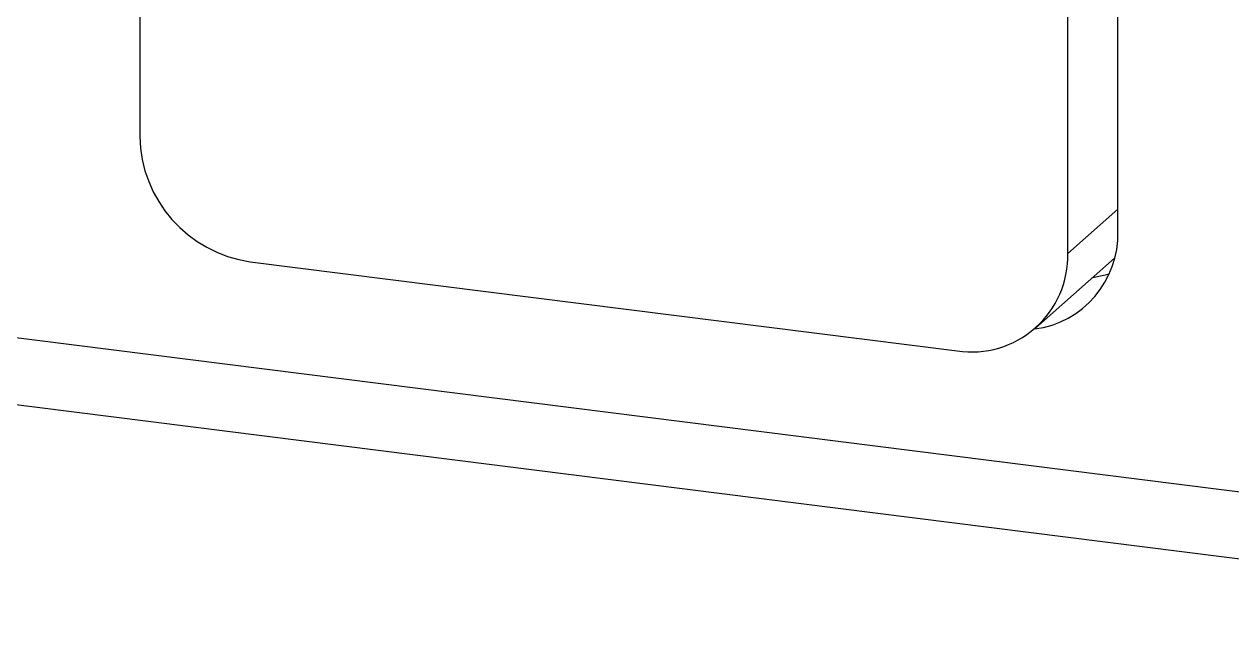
# Model space of a CAD drawing. Header units: millimetres. Extents: x 0 to 297, y 0 to 210.
# Drawn here: x 141.54 to 150.06, y 140.83 to 145.12 of the extents above; entities that cross this region are included whole.
import ezdxf

# ---------------------------------------------------------------- set-up
doc = ezdxf.new("R2010")
doc.units = ezdxf.units.MM
doc.layers.add('图框', color=7, linetype='Continuous')
doc.dimstyles.new('SLDDIMSTYLE0', dxfattribs={"dimtxt": 0.18, "dimasz": 1.016, "dimexe": 0, "dimexo": 0.0625, "dimgap": 0, "dimtad": 0, "dimtih": 1, "dimtoh": 1, "dimdec": 0, "dimrnd": 1e-09, "dimzin": 0, "dimdsep": 46, "dimtxsty": 'Standard', "dimblk1": 'DOT', "dimblk2": 'DOT', "dimsah": 1, "dimcen": 0.09, "dimadec": 0, "dimazin": 0, "dimtfac": 1.016, "dimtdec": 0, "dimtofl": 0, "dimtmove": 0, "dimatfit": 3, "dimldrblk": 'DOT', "dimfxl": 1, "dimfrac": 2, "dimtolj": 1, "dimtzin": 0, "dimarcsym": 0})

# ---------------------------------------------------------------- blocks, each defined once
blk = doc.blocks.new('_Dot')
at = {"color": 0, "linetype": 'ByBlock', "lineweight": -2}
blk.add_line((-0.5, 0), (-1, 0), dxfattribs=at)
at = {"color": 0, "linetype": 'ByBlock', "const_width": 0.5}
blk.add_lwpolyline([(-0.25, 0, 1), (0.25, 0, 1)], format="xyb", close=True, dxfattribs=at)

msp = doc.modelspace()

# ---------------------------------------------------------------- linework, layer by layer
at = {"color": 7, "linetype": 'Continuous', "lineweight": 25}
for p, q in [((142.3567, 149.3604), (142.3567, 144.332)), ((149.2581, 143.6618), (149.2581, 148.8472)), ((148.9046, 143.5071), (148.9046, 148.5354)), ((148.9046, 143.5071), (149.2581, 143.8189)), ((143.1362, 143.4482), (148.125, 142.8196)), ((148.6762, 142.9803), (149.2344, 143.4726)), ((139.4485, 143.1692), (152.3639, 141.542)), ((139.4485, 143.1692), (152.3639, 141.542)), ((139.4485, 142.6978), (152.3639, 141.0706))]:
    msp.add_line(p, q, dxfattribs=at)
at = {"color": 7, "linetype": 'Continuous', "lineweight": 25, "flags": 128}
msp.add_lwpolyline([(149.0817, 143.3379), (149.1894, 143.3603), (149.196, 143.3622)], dxfattribs=at)
at = {"color": 7, "linetype": 'Continuous', "lineweight": 25}
for centre, radius, start, end in [((143.2666, 144.3489), 0.9101, 181.05871, 261.76054), ((148.5853, 143.642), 0.6731, 277.15624, 1.68239), ((148.2265, 143.4903), 0.6783, 261.39863, 1.42061)]:
    msp.add_arc(centre, radius, start, end, dxfattribs=at)

# ---------------------------------------------------------------- leaders
at = {"layer": '图框'}
msp.add_leader([(149.2669, 159.0517), (100.4269, 110.6322)], dimstyle='SLDDIMSTYLE0', dxfattribs=at)

doc.saveas('drawing.dxf')
